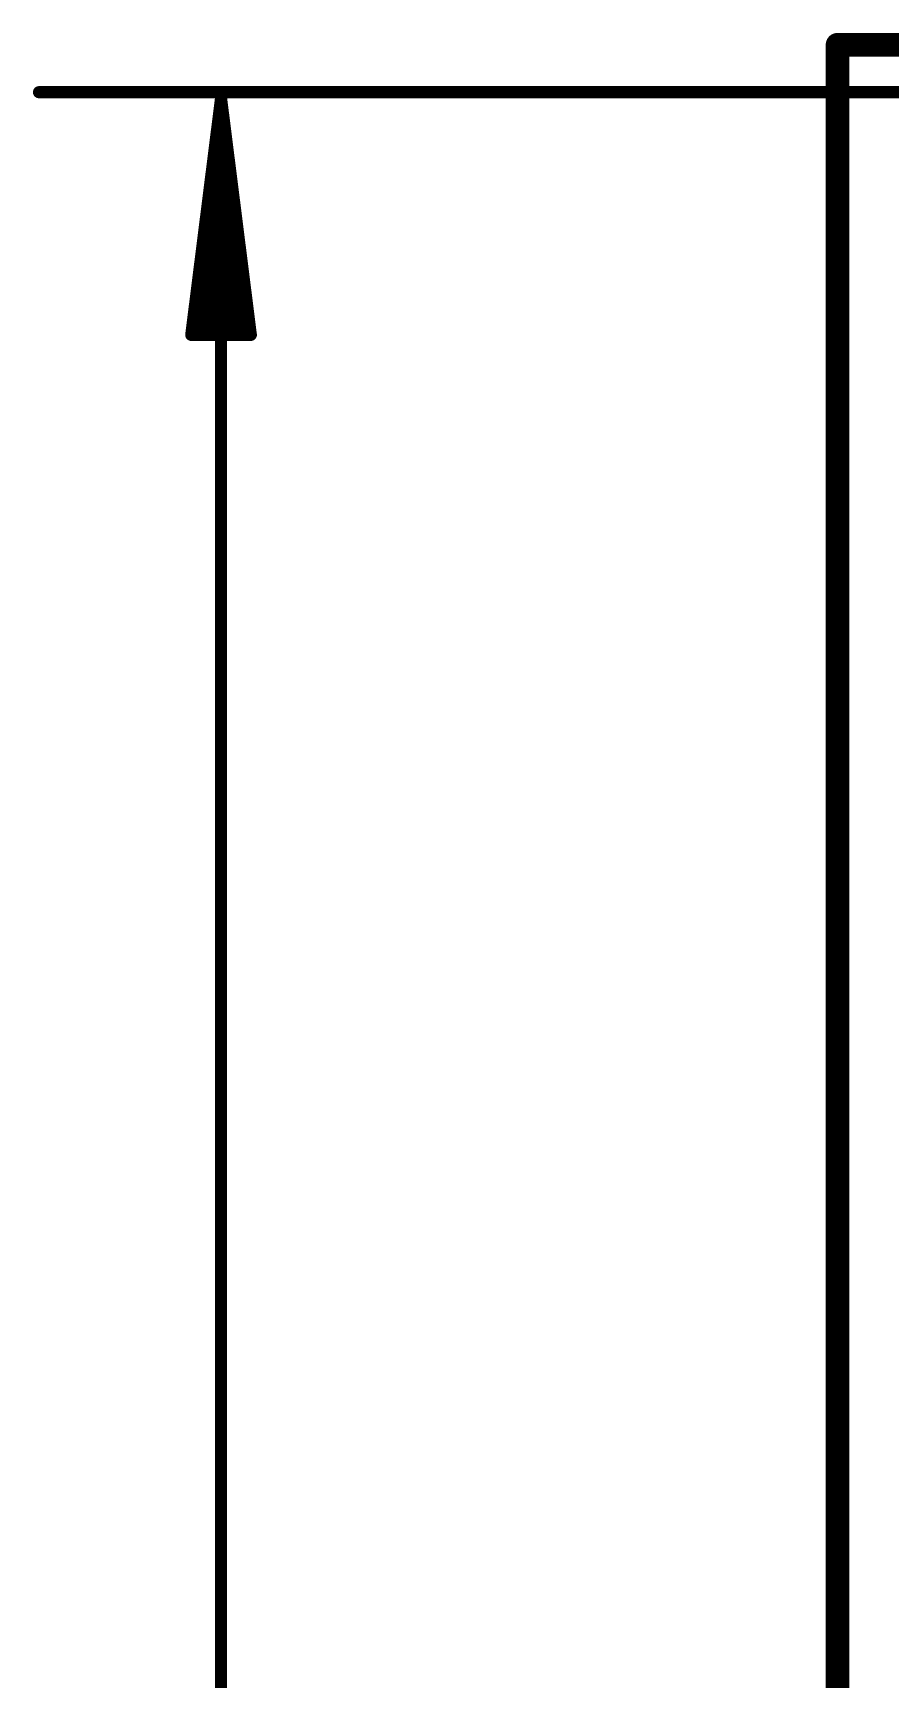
# Model space of a CAD drawing. Extents: x -9.8 to 65.3, y -0.3 to 69.2.
# Drawn here: x -9.51 to -0.33, y 39.51 to 57.15 of the extents above; entities that cross this region are included whole.
import ezdxf

# ---------------------------------------------------------------- set-up
doc = ezdxf.new("R2010")
doc.units = 0
doc.layers.add('16', color=132, linetype='CONTINUOUS')
doc.layers.add('47', color=253, linetype='CONTINUOUS')

msp = doc.modelspace()

# ---------------------------------------------------------------- linework, layer by layer
at = {"layer": '16', "const_width": 0.254}
for points in [[(-0.889, 57.023), (-0.889, -0.127)], [(65.151, 57.023), (-0.889, 57.023)]]:
    msp.add_lwpolyline(points, dxfattribs=at)
at = {"layer": '16', "const_width": 0.127}
for points in [[(-0.8255, 57.023, 1), (-0.9525, 57.023)], [(-0.889, 57.0865, 1), (-0.889, 56.9595)]]:
    msp.add_lwpolyline(points, format="xyb", dxfattribs=at)
at = {"layer": '47', "const_width": 0.13}
for points in [[(40.64, 56.515), (-9.443, 56.515)], [(-7.493, 56.45), (-7.8122, 53.915)], [(-7.493, 56.45), (-7.753, 53.915)], [(-7.493, 56.45), (-7.623, 53.915)], [(-7.493, 0.065), (-7.493, 56.45)], [(-7.1738, 53.915), (-7.493, 56.45)], [(-7.363, 53.915), (-7.493, 56.45)], [(-7.233, 53.915), (-7.493, 56.45)], [(-7.8122, 53.915), (-7.1738, 53.915)]]:
    msp.add_lwpolyline(points, dxfattribs=at)
at = {"layer": '47', "const_width": 0.065}
for points in [[(-9.443, 56.5475, 1), (-9.443, 56.4825)], [(-7.4605, 56.45, 1), (-7.5255, 56.45)], [(-7.4608, 56.4541, 1), (-7.5252, 56.4459)], [(-7.4605, 56.4483, 1), (-7.5255, 56.4517)], [(-7.4605, 56.4517, 1), (-7.5255, 56.4483)], [(-7.4607, 56.4533, 1), (-7.5253, 56.4467)], [(-7.4607, 56.4467, 1), (-7.5253, 56.4533)], [(-7.4608, 56.4459, 1), (-7.5252, 56.4541)], [(-7.8122, 53.9475, 1), (-7.8122, 53.8825)], [(-7.1738, 53.8825, 1), (-7.1738, 53.9475)], [(-7.8445, 53.9191, 1), (-7.78, 53.9109)], [(-7.7853, 53.9183, 1), (-7.7207, 53.9117)], [(-7.6555, 53.9167, 1), (-7.5905, 53.9133)], [(-7.3955, 53.9133, 1), (-7.3305, 53.9167)], [(-7.2653, 53.9117, 1), (-7.2007, 53.9183)], [(-7.206, 53.9109, 1), (-7.1415, 53.9191)]]:
    msp.add_lwpolyline(points, format="xyb", dxfattribs=at)

doc.saveas('drawing.dxf')
